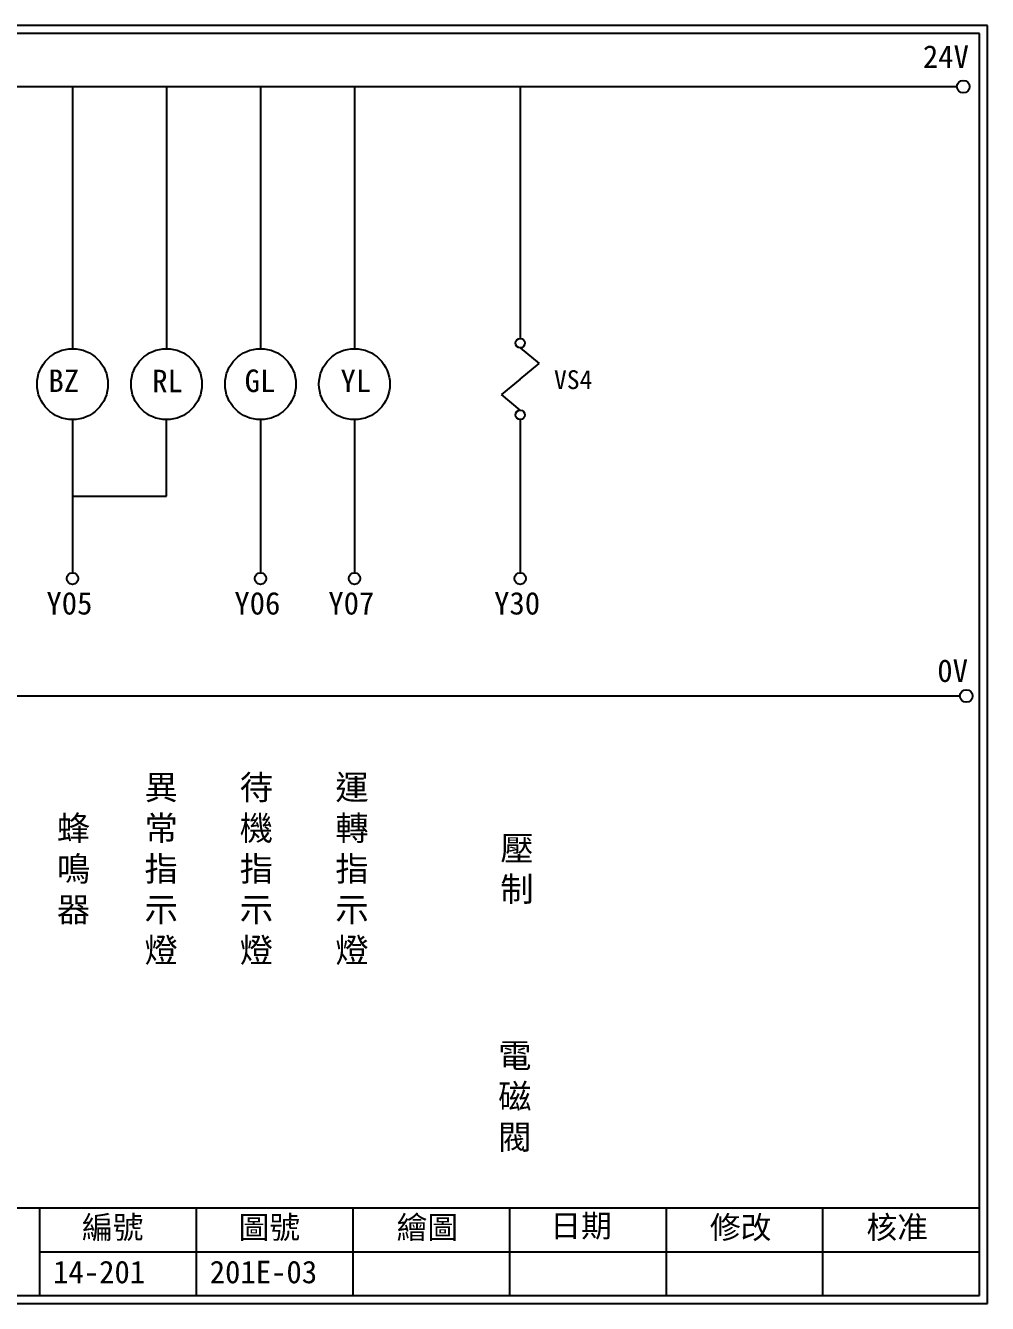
# Model space of a CAD drawing. Extents: x 926 to 1213, y 3 to 207.
# Drawn here: x 1059.2 to 1212.7, y 3 to 207 of the extents above; entities that cross this region are included whole.
import ezdxf

# ---------------------------------------------------------------- set-up
doc = ezdxf.new("R2010")
doc.units = 0
doc.layers.get('0').update_dxf_attribs({"linetype": 'CONTINUOUS'})
doc.layers.add('圖框層', color=7, linetype='CONTINUOUS')
doc.layers.add('標尺寸層', color=3, linetype='CONTINUOUS')
doc.styles.add('CNS', font='romanc.shx', dxfattribs={"bigfont": 'chineset.shx'})
doc.styles.add('STSL', font='kaiu.ttf')

msp = doc.modelspace()

# ---------------------------------------------------------------- linework, layer by layer
for centre in [(1208.88, 197.22), (1209.36, 99.96)]:
    msp.add_circle(centre, 1)
at = {"layer": '圖框層', "color": 7}
for p, q in [((1212.74, 206.97), (925.74, 206.97)), ((1212.74, 3), (1212.74, 206.97)), ((1211.49, 205.72), (926.99, 205.72)), ((1211.49, 4.25), (1211.49, 205.72)), ((926.99, 18.25), (1211.49, 18.25)), ((1061.49, 4.25), (1061.49, 18.25)), ((1086.49, 4.25), (1086.49, 18.25)), ((1111.49, 4.25), (1111.49, 18.25)), ((1136.49, 4.25), (1136.49, 18.25)), ((1161.49, 4.25), (1161.49, 18.25)), ((1186.49, 4.25), (1186.49, 18.25)), ((1061.49, 11.25), (1211.49, 11.25)), ((926.99, 4.25), (1211.49, 4.25)), ((925.74, 3), (1212.74, 3))]:
    msp.add_line(p, q, dxfattribs=at)
at = {"layer": '標尺寸層', "color": 7}
for p, q in [((930.28, 197.22), (1207.88, 197.22)), ((1066.71, 197.22), (1066.71, 155.39)), ((1081.71, 197.22), (1081.71, 155.39)), ((1096.71, 197.22), (1096.71, 155.39)), ((1111.71, 197.22), (1111.71, 155.39)), ((1138.17, 197.22), (1138.17, 157.03)), ((1138.17, 155.53), (1141.18, 153.04)), ((1138.17, 150.55), (1141.18, 153.04)), ((1138.17, 150.55), (1135.17, 148.06)), ((1138.17, 145.57), (1135.17, 148.06)), ((1066.71, 144.07), (1066.71, 119.62)), ((1096.71, 144.07), (1096.71, 119.62)), ((1111.71, 144.07), (1111.71, 119.62)), ((1138.17, 144.07), (1138.17, 119.62)), ((930.49, 99.96), (1208.36, 99.96))]:
    msp.add_line(p, q, dxfattribs=at)
at = {"layer": '標尺寸層'}
for p, q in [((1081.71, 131.84), (1081.71, 144.07)), ((1066.71, 131.84), (1081.71, 131.84))]:
    msp.add_line(p, q, dxfattribs=at)
at = {"layer": '標尺寸層', "color": 7}
for centre, radius in [((1066.71, 149.73), 5.66), ((1081.71, 149.73), 5.66), ((1096.71, 149.73), 5.66), ((1111.71, 149.73), 5.66), ((1138.17, 156.28), 0.751), ((1138.17, 144.82), 0.751), ((1066.71, 118.7), 0.92), ((1096.71, 118.7), 0.92), ((1111.71, 118.7), 0.92), ((1138.17, 118.7), 0.92)]:
    msp.add_circle(centre, radius, dxfattribs=at)

# ---------------------------------------------------------------- texts
at = {"layer": '圖框層', "color": 4, "style": 'STSL'}
for s, height, p in [('24V', 3.6, (1202.44, 200.22)), ('BZ', 3.6, (1062.87, 148.47)), ('RL', 3.6, (1079.43, 148.44)), ('GL', 3.6, (1094.18, 148.47)), ('YL', 3.6, (1109.48, 148.47)), ('VS4', 3, (1143.56, 148.95)), ('Y05', 3.6, (1062.54, 112.96)), ('Y06', 3.6, (1092.54, 112.96)), ('Y07', 3.6, (1107.54, 112.96)), ('Y30', 3.6, (1134, 112.96)), ('0V', 3.6, (1204.74, 102.2)), ('編號', 3.6, (1068.21, 13.34)), ('圖號', 3.6, (1093.21, 13.34)), ('繪圖', 3.6, (1118.44, 13.34)), ('日期', 3.6, (1142.96, 13.59)), ('修改', 3.6, (1168.44, 13.34)), ('核准', 3.6, (1193.44, 13.34)), ('14-201', 3.6, (1063.61, 6.22)), ('201E-03', 3.6, (1088.61, 6.22))]:
    msp.add_text(s, height=height, dxfattribs=at).set_placement(p)
at = {"layer": '標尺寸層', "color": 7, "char_height": 3.9, "attachment_point": 5, "style": 'CNS'}
for s, insert, width in [('{\\fDFKai-SB|b0|i0|c136|p65;待機指示燈}', (1096.06, 72.17), 2.8481), ('{\\fDFKai-SB|b0|i0|c136|p65;運轉指示燈}', (1111.32, 72.17), 2.8481), ('{\\fDFKai-SB|b0|i0|c136|p65;異常指示燈}', (1080.86, 72.17), 2.8481), ('{\\fDFKai-SB|b0|i0|c136|p65;蜂鳴器}', (1066.87, 72.17), 2.8481), ('{\\fDFKai-SB|b0|i0|c136|p65;壓制}', (1137.65, 72.17), 2.8481), ('{\\fDFKai-SB|b0|i0|c136|p65;電磁閥}', (1137.31, 35.84), 8.6627)]:
    msp.add_mtext(s, dxfattribs=dict(at, insert=insert, width=width))

doc.saveas('drawing.dxf')
